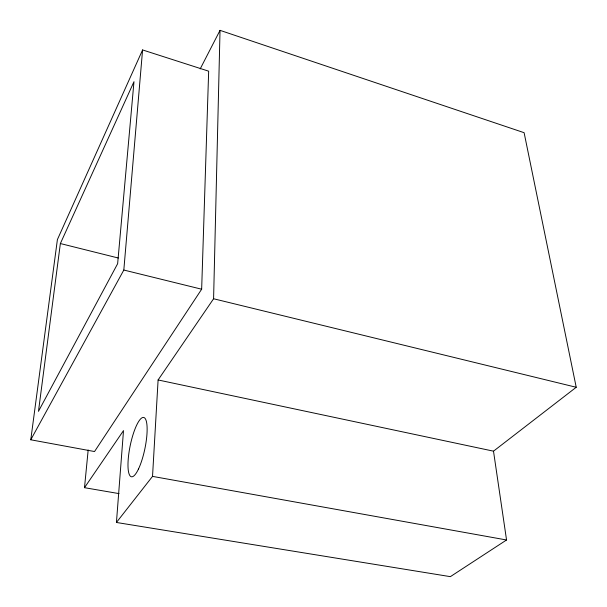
<?xml version="1.0" encoding="UTF-8"?>
<svg xmlns="http://www.w3.org/2000/svg" width="607" height="607" viewBox="0 0 607 607"><rect width="100%" height="100%" fill="white"/><g stroke="black" fill="none" stroke-linecap="round" stroke-linejoin="round"><path stroke-width="0.91" d="M158.101 379.959L213.588 298.758L220.03 30.35L524.107 132.69L576.225 387.274L493.499 451.168L158.101 379.959L152.532 476.381L116.43 522.468L450.364 576.65L506.549 539.98L493.499 451.168M201.653 289.213L208.664 71.178L142.584 49.941L57.392 239.613L30.775 439.787L94.533 451.54L201.653 289.213L123.82 270.039L30.775 439.787M116.43 522.468L123.509 430.583L84.502 487.679L119.033 493.612M123.82 270.039L142.584 49.941M84.502 487.679L88.174 449.992M60.366 243.544L38.469 411.334L117.637 263.711L133.98 81.695L60.366 243.544L118.274 258.013M200.189 68.91L220.03 30.35M152.532 476.381L506.549 539.98M213.588 298.758L576.225 387.274M138.479 469.021A30.289 7.504 -78.3 0 0 145.339 418.769A30.289 7.504 -78.3 0 0 128.851 453.475A30.289 7.504 -78.3 0 0 138.479 469.021"/></g></svg>
